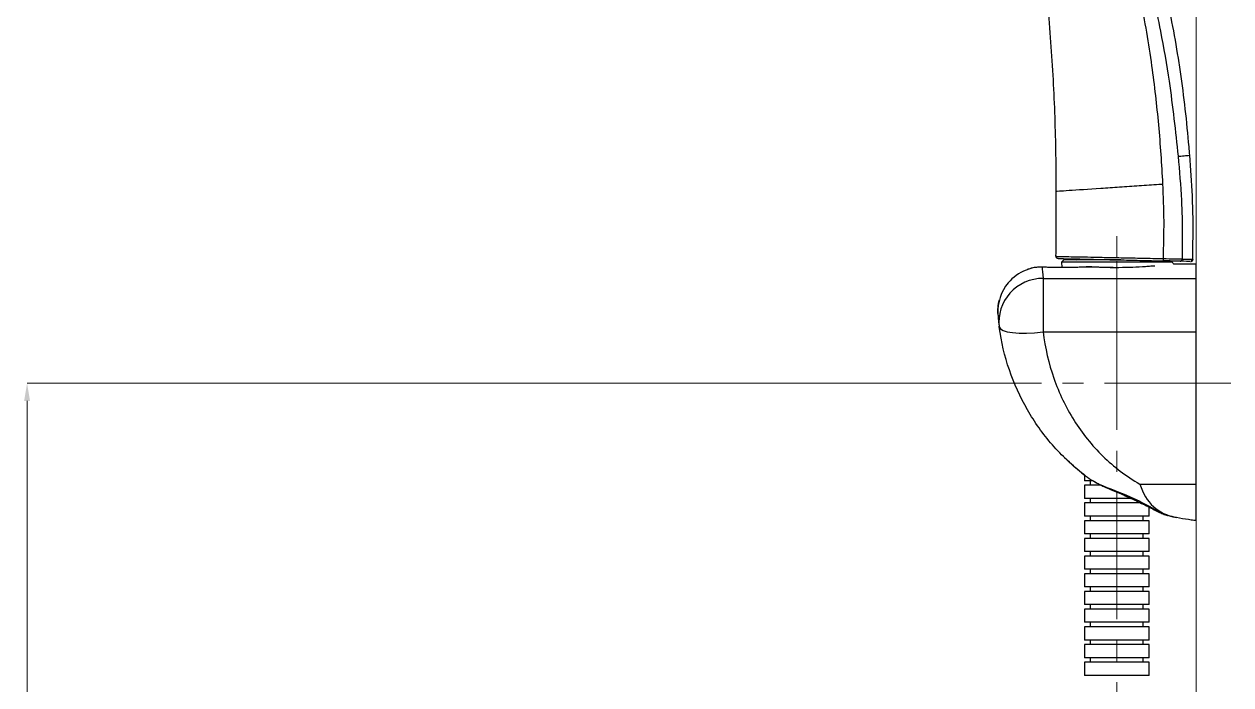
# Model space of a CAD drawing. Extents: x 0 to 1128, y 0 to 827.
# Drawn here: x 551.8 to 824.7, y 277.7 to 427.2 of the extents above; entities that cross this region are included whole.
import ezdxf

# ---------------------------------------------------------------- set-up
doc = ezdxf.new("R2010")
doc.units = 0
doc.header["$LTSCALE"] = 3
doc.header["$MEASUREMENT"] = 0
doc.linetypes.add('CENTER2', pattern=[28.575, 19.05, -3.175, 3.175, -3.175])
doc.layers.get('0').update_dxf_attribs({"linetype": 'CONTINUOUS'})
doc.layers.add('1', color=7, linetype='CONTINUOUS')
doc.layers.add('Cneter', color=1, linetype='CENTER2', lineweight=13)
doc.layers.add('치수선', color=7, linetype='CONTINUOUS', lineweight=20)

msp = doc.modelspace()

# ---------------------------------------------------------------- linework, layer by layer
at = {"color": 5, "lineweight": 9, "ltscale": 0.5}
for p, q in [((765.16, 346), (552.44, 346)), ((552.44, 342), (552.44, 124.77))]:
    msp.add_line(p, q, dxfattribs=at)
at = {"color": 5, "ltscale": 0.5}
msp.add_solid([(551.75, 342), (553.08, 342), (552.42, 346)], dxfattribs=at)
at = {"layer": '1', "color": 7, "linetype": 'Continuous'}
for p, q in [((785.13, 374.72), (785.14, 374.72)), ((786.87, 373.9), (786.4, 373.4)), ((786.4, 373.4), (786.49, 372.16)), ((811.34, 373.4), (786.4, 373.4)), ((799.81, 373.9), (786.87, 373.9)), ((793.25, 372.3), (791.93, 372.3)), ((793.2, 372.29), (791.98, 372.29)), ((806.58, 372.55), (807.48, 372.53)), ((811.2, 373.54), (811.1, 373.65)), ((816.87, 372.9), (811.75, 372.9)), ((814.03, 373.58), (813.47, 373.59)), ((816.87, 369.72), (816.87, 372.9)), ((782.22, 369.72), (816.87, 369.72)), ((782.22, 369.72), (782.22, 357.63)), ((816.87, 357.63), (816.87, 369.72)), ((782.22, 357.63), (816.87, 357.63)), ((816.87, 323.18), (816.87, 357.63)), ((791.57, 325.25), (791.57, 323.9)), ((793.5, 323.9), (791.57, 323.9)), ((791.57, 322.9), (791.57, 319.9)), ((795.35, 322.9), (791.57, 322.9)), ((792.87, 323.9), (792.87, 322.9)), ((804.1, 323.18), (816.87, 323.18)), ((816.87, 314.9), (816.87, 323.18)), ((802.21, 319.9), (791.57, 319.9)), ((792.87, 319.9), (792.87, 318.9)), ((791.57, 318.9), (791.57, 315.9)), ((804.4, 318.9), (791.57, 318.9)), ((806.17, 315.9), (806.17, 317.98)), ((806.17, 315.9), (791.57, 315.9)), ((791.57, 314.9), (791.57, 311.9)), ((806.17, 314.9), (791.57, 314.9)), ((792.87, 315.9), (792.87, 314.9)), ((804.87, 314.9), (804.87, 315.9)), ((806.17, 311.9), (806.17, 314.9)), ((806.17, 311.9), (791.57, 311.9)), ((792.87, 311.9), (792.87, 310.9)), ((804.87, 310.9), (804.87, 311.9)), ((791.57, 310.9), (791.57, 307.9)), ((806.17, 310.9), (791.57, 310.9)), ((806.17, 307.9), (806.17, 310.9)), ((806.17, 307.9), (791.57, 307.9)), ((791.57, 306.9), (791.57, 303.9)), ((806.17, 306.9), (791.57, 306.9)), ((792.87, 307.9), (792.87, 306.9)), ((804.87, 306.9), (804.87, 307.9)), ((806.17, 303.9), (806.17, 306.9)), ((806.17, 303.9), (791.57, 303.9)), ((792.87, 303.9), (792.87, 302.9)), ((804.87, 302.9), (804.87, 303.9)), ((791.57, 302.9), (791.57, 299.9)), ((806.17, 302.9), (791.57, 302.9)), ((806.17, 299.9), (806.17, 302.9)), ((806.17, 299.9), (791.57, 299.9)), ((791.57, 298.9), (791.57, 295.9)), ((806.17, 298.9), (791.57, 298.9)), ((792.87, 299.9), (792.87, 298.9)), ((804.87, 298.9), (804.87, 299.9)), ((806.17, 295.9), (806.17, 298.9)), ((806.17, 295.9), (791.57, 295.9)), ((791.57, 294.9), (791.57, 291.9)), ((806.17, 294.9), (791.57, 294.9)), ((792.87, 295.9), (792.87, 294.9)), ((804.87, 294.9), (804.87, 295.9)), ((806.17, 291.9), (806.17, 294.9)), ((806.17, 291.9), (791.57, 291.9)), ((791.57, 290.9), (791.57, 287.9)), ((806.17, 290.9), (791.57, 290.9)), ((792.87, 291.9), (792.87, 290.9)), ((804.87, 290.9), (804.87, 291.9)), ((806.17, 287.9), (806.17, 290.9)), ((806.17, 287.9), (791.57, 287.9)), ((791.57, 286.9), (791.57, 283.9)), ((806.17, 286.9), (791.57, 286.9)), ((792.87, 287.9), (792.87, 286.9)), ((804.87, 286.9), (804.87, 287.9)), ((806.17, 283.9), (806.17, 286.9)), ((806.17, 283.9), (791.57, 283.9)), ((792.87, 283.9), (792.87, 282.9)), ((804.87, 282.9), (804.87, 283.9)), ((791.57, 282.9), (791.57, 279.9)), ((806.17, 282.9), (791.57, 282.9)), ((806.17, 279.9), (806.17, 282.9)), ((806.17, 279.9), (791.57, 279.9))]:
    msp.add_line(p, q, dxfattribs=at)
at = {"layer": '1', "color": 7, "linetype": 'Continuous', "extrusion": (0, 0, -1)}
for centre, radius, start, end in [((-790.49, 372.9), 1.25, 52.6039, 91.273), ((-822.68, 365.38), 50.81, 352.2682, 352.5557), ((-822.68, 365.38), 50.81, 307.7568, 314.5231)]:
    msp.add_arc(centre, radius, start, end, dxfattribs=at)
at = {"layer": '1', "color": 7, "linetype": 'Continuous'}
msp.add_arc((810.58, 372.46), 1.25, 20.5941, 60.2304, dxfattribs=at)
for centre, major_axis, ratio, start_param, end_param in [((781.99, 370.26), (0.09, 2), 0.357631, 6.276828, 6.405218), ((782.22, 360.04), (-9.91, -1.31), 0.96772, 4.585417, 6.283185), ((782.22, 360.04), (-9.91, -1.31), 0.239333, 0, 1.539235)]:
    msp.add_ellipse(centre, major_axis=major_axis, ratio=ratio, start_param=start_param, end_param=end_param, dxfattribs=at)
for points, degree, knots in [([(815.38, 397.58), (815.33, 398.22), (814.81, 404.53), (814.04, 411.52), (812.25, 423.32), (810.98, 430.06), (808.28, 442), (806.4, 449.05), (802.75, 461.03), (800.46, 467.67), (796.01, 479.29), (793.21, 485.93), (789.05, 494.87), (785.99, 501.12), (783, 506.72), (781.46, 509.45)], 3, [0, 0, 0, 0, 0.01614, 0.161377, 0.178828, 0.320162, 0.335868, 0.49058, 0.505884, 0.654704, 0.669424, 0.822831, 0.838005, 0.920544, 1, 1, 1, 1]), ([(781.87, 506.79), (782.97, 504.54), (785.05, 500.28), (788.91, 491.6), (793.32, 480.69), (798.12, 467.23), (802.31, 453.54), (805.23, 442.2), (807.32, 432.89), (809.04, 424.45), (811.13, 412.5), (812.14, 403.01), (812.75, 397.35)], 3, [0, 0, 0, 0, 0.065668, 0.124634, 0.249176, 0.374314, 0.499585, 0.624623, 0.681707, 0.749723, 0.85061, 1, 1, 1, 1]), ([(809.32, 391.08), (809.19, 393.31), (808.94, 397.76), (808.39, 404.45), (807.72, 411.13), (806.51, 420.66), (804.94, 429.83), (803.12, 438.63), (802.25, 442.38), (801.81, 444.26)], 3, [0, 0, 0, 0, 0.124417, 0.249115, 0.373897, 0.498907, 0.785205, 0.892323, 1, 1, 1, 1]), ([(785.2, 389.45), (785.19, 392.2), (785.14, 397.74), (784.88, 408.97), (784.09, 423.17), (783.1, 434.55), (782.42, 440.19)], 3, [0, 0, 0, 0, 0.166667, 0.333333, 0.666667, 1, 1, 1, 1]), ([(812.75, 397.35), (812.97, 397.37), (813.46, 397.41), (814.35, 397.49), (815.16, 397.56), (815.38, 397.58), (815.38, 397.58)], 3, [0, 0, 0, 0, 0.129467, 0.303634, 0.651878, 1, 1, 1, 1]), ([(812.75, 397.35), (813.04, 394.04), (813.55, 388.16), (813.72, 380.4), (813.7, 375.96), (813.69, 374.1)], 3, [0, 0, 0, 0, 0.428024, 0.759512, 1, 1, 1, 1]), ([(816.05, 374.04), (816.06, 374.56), (816.11, 377.21), (816.18, 381.99), (816, 389.32), (815.62, 394.52), (815.38, 397.58)], 3, [0, 0, 0, 0, 0.066284, 0.337375, 0.608435, 1, 1, 1, 1]), ([(785.2, 389.45), (785.2, 389.45), (785.69, 389.48), (788.65, 389.68), (793.78, 390.03), (799.5, 390.42), (803.94, 390.72), (807.22, 390.94), (809.02, 391.06), (809.32, 391.08)], 3, [0, 0, 0, 0, 0.138778, 0.277557, 0.555114, 0.693892, 0.832671, 0.971449, 1, 1, 1, 1]), ([(809.43, 374.19), (809.5, 377.02), (809.66, 382.65), (809.43, 388.28), (809.32, 391.08)], 3, [0, 0, 0, 0, 0.502912, 1, 1, 1, 1]), ([(785.13, 374.72), (785.15, 376.88), (785.2, 381.78), (785.21, 386.69), (785.2, 389.45)], 3, [0, 0, 0, 0, 0.442045, 1, 1, 1, 1]), ([(785.62, 374.21), (785.56, 374.21), (785.44, 374.24), (785.27, 374.35), (785.15, 374.53), (785.13, 374.66), (785.13, 374.72)], 3, [0, 0, 0, 0, 0.235237, 0.490172, 0.745106, 1, 1, 1, 1]), ([(785.14, 374.72), (785.16, 374.72), (785.21, 374.71), (785.63, 374.7), (786.52, 374.67), (788.02, 374.64), (790.21, 374.6), (793.06, 374.54), (796.5, 374.47), (800.44, 374.39), (804.79, 374.29), (807.85, 374.23), (809.43, 374.19)], 3, [0, 0, 0, 0, 0.047055, 0.11268, 0.188529, 0.274438, 0.36989, 0.475881, 0.592171, 0.71792, 0.853873, 1, 1, 1, 1]), ([(785.62, 374.21), (785.62, 374.21), (785.62, 374.21), (785.64, 374.21), (785.72, 374.21), (785.86, 374.21), (786.1, 374.2), (786.49, 374.19), (787.19, 374.18), (787.92, 374.16), (788.51, 374.15), (788.88, 374.14), (789.32, 374.13), (789.78, 374.12), (790.22, 374.11), (790.88, 374.1), (792.49, 374.06), (794.79, 374.01), (797.33, 373.95), (799.44, 373.91), (801.71, 373.85), (803.71, 373.81), (805.39, 373.77), (807.18, 373.73), (808.55, 373.7), (809.48, 373.68)], 3, [0, 0, 0, 0, 0.009717, 0.021592, 0.052678, 0.087439, 0.104492, 0.156169, 0.208191, 0.260966, 0.284157, 0.298443, 0.31492, 0.346217, 0.359099, 0.370359, 0.427491, 0.548459, 0.613538, 0.682261, 0.754769, 0.83154, 0.87175, 0.913234, 1, 1, 1, 1]), ([(809.48, 373.68), (809.47, 373.68), (809.45, 373.7), (809.44, 373.81), (809.43, 374), (809.43, 374.13), (809.43, 374.19)], 3, [0, 0, 0, 0, 0.234792, 0.489872, 0.744953, 1, 1, 1, 1]), ([(809.43, 374.19), (810.26, 374.18), (811.24, 374.16), (812.84, 374.13), (813.42, 374.11), (813.69, 374.1)], 3, [0, 0, 0, 0, 0.5, 0.5, 1, 1, 1, 1]), ([(813.69, 374.1), (813.98, 374.09), (814.57, 374.07), (815.23, 374.06), (815.7, 374.05), (815.94, 374.04), (816, 374.04), (816.02, 374.04)], 3, [0, 0, 0, 0, 0.225283, 0.44983, 0.673632, 0.896667, 1, 1, 1, 1]), ([(815.86, 373.69), (815.89, 373.71), (815.93, 373.76), (815.98, 373.85), (816.01, 373.95), (816.02, 374.01), (816.02, 374.04)], 3, [0, 0, 0, 0, 0.263029, 0.520459, 0.767365, 1, 1, 1, 1]), ([(778.36, 371.6), (776.79, 370.98), (775.39, 369.98), (772.71, 366.76), (771.87, 364.23), (772.01, 361.7)], 3, [0, 0, 0, 0, 0.401499, 0.401499, 1, 1, 1, 1]), ([(780.92, 372.23), (780.8, 372.22), (780.22, 372.17), (779.36, 371.98), (778.65, 371.72), (778.38, 371.6)], 3, [0, 0, 0, 0, 0.137714, 0.664904, 1, 1, 1, 1]), ([(781.04, 372.26), (781.03, 372.25), (781.01, 372.25), (780.99, 372.24), (780.99, 372.24), (780.99, 372.24)], 3, [0, 0, 0, 0, 0.932119, 0.932119, 1, 1, 1, 1]), ([(786.29, 372.16), (785.79, 372.16), (784.78, 372.17), (783.37, 372.21), (782.48, 372.24), (782.08, 372.26)], 3, [0, 0, 0, 0, 0.346493, 0.701474, 1, 1, 1, 1]), ([(791.92, 372.3), (791.54, 372.28), (790.7, 372.24), (789.32, 372.19), (787.83, 372.16), (786.81, 372.15), (786.3, 372.16), (786.29, 372.16)], 3, [0, 0, 0, 0, 0.21806, 0.47613, 0.734344, 0.995673, 1, 1, 1, 1]), ([(791.92, 372.3), (791.94, 372.3), (791.96, 372.3), (791.98, 372.29), (791.98, 372.29), (791.98, 372.29)], 3, [0, 0, 0, 0, 0.948259, 0.948259, 1, 1, 1, 1]), ([(793.2, 372.29), (793.2, 372.29), (793.2, 372.29), (793.22, 372.3), (793.24, 372.3), (793.26, 372.3)], 3, [0, 0, 0, 0, 0.048294, 0.048294, 1, 1, 1, 1]), ([(798.03, 372.15), (797.55, 372.15), (796.58, 372.17), (795.14, 372.21), (794.03, 372.26), (793.43, 372.29), (793.27, 372.3)], 3, [0, 0, 0, 0, 0.28889, 0.587438, 0.888444, 1, 1, 1, 1]), ([(806.55, 372.45), (806.17, 372.42), (805.76, 372.39), (803.57, 372.24), (801.47, 372.15), (798.91, 372.13), (798.46, 372.13), (798.02, 372.13)], 3, [0, 0, 0, 0, 0.163445, 0.163445, 0.853814, 0.853814, 1, 1, 1, 1]), ([(813.2, 373.6), (813.01, 373.6), (812.63, 373.61), (812.26, 373.62), (811.24, 373.64), (810.66, 373.66), (810.07, 373.67), (809.48, 373.68)], 2, [0, 0, 0, 0.25, 0.25, 0.5, 0.75, 0.75, 1, 1, 1]), ([(771.99, 361.7), (772, 361.66), (772.01, 361.46), (772.04, 360.94), (772.12, 360.08), (772.19, 359.36), (772.26, 358.89), (772.26, 358.85)], 3, [0, 0, 0, 0, 0.068436, 0.333791, 0.637711, 0.966343, 1, 1, 1, 1]), ([(791.41, 325.32), (788.85, 327.33), (786.45, 329.61), (782.18, 334.52), (780.3, 337.16), (777.02, 342.85), (775.64, 345.88), (773.52, 352.12), (772.75, 355.36), (772.31, 358.73)], 3, [0, 0, 0, 0, 0.25, 0.25, 0.5, 0.5, 0.75, 0.75, 1, 1, 1, 1]), ([(782.22, 357.63), (782.66, 353.96), (783.48, 350.46), (785.83, 343.75), (787.37, 340.54), (791.07, 334.66), (793.24, 331.93), (798.22, 327.07), (800.98, 324.95), (804.1, 323.18)], 3, [0, 0, 0, 0, 0.25, 0.25, 0.5, 0.5, 0.75, 0.75, 1, 1, 1, 1]), ([(794.98, 323.08), (794.98, 323.08), (794.98, 323.09), (794.95, 323.1), (794.94, 323.12), (794.93, 323.17), (794.93, 323.17), (794.93, 323.17)], 3, [0, 0, 0, 0, 0.102368, 0.102368, 0.924624, 0.924624, 1, 1, 1, 1]), ([(794.99, 323.09), (795.32, 322.93), (796.16, 322.51), (797.56, 321.92), (799.1, 321.28), (800.45, 320.69), (801.26, 320.31), (801.61, 320.14)], 3, [0, 0, 0, 0, 0.154276, 0.391878, 0.62114, 0.832199, 1, 1, 1, 1]), ([(804.1, 323.18), (804.83, 321.1), (805.81, 319.35), (808.5, 316.85), (810.22, 316.07), (812.36, 315.62)], 3, [0, 0, 0, 0, 0.5, 0.5, 1, 1, 1, 1]), ([(801.62, 320.16), (801.67, 320.13), (801.72, 320.14), (801.83, 320.19), (801.87, 320.21), (801.92, 320.26), (801.93, 320.26), (801.93, 320.26)], 3, [0, 0, 0, 0, 0.613027, 0.613027, 0.963392, 0.963392, 1, 1, 1, 1]), ([(801.62, 320.14), (801.79, 320.07), (802.51, 319.76), (803.73, 319.19), (805.26, 318.45), (806.66, 317.73), (807.94, 317.06), (809.08, 316.52), (809.91, 316.18), (810.39, 316.07), (810.52, 316.05)], 3, [0, 0, 0, 0, 0.047473, 0.207278, 0.365783, 0.523982, 0.674192, 0.815613, 0.951346, 1, 1, 1, 1]), ([(801.93, 320.26), (803.77, 319.48), (805.46, 318.61), (808.36, 317.01), (809.62, 316.26), (810.49, 316.05)], 3, [0, 0, 0, 0, 0.5, 0.5, 1, 1, 1, 1]), ([(816.87, 314.9), (816.87, 314.9), (816.61, 314.93), (815.94, 315.01), (815.53, 315.07), (814.24, 315.26), (813.31, 315.43), (812.36, 315.62)], 3, [0, 0, 0, 0, 0.25, 0.25, 0.5, 0.5, 1, 1, 1, 1])]:
    msp.add_open_spline(points, degree=degree, knots=knots, dxfattribs=at)
for points, degree in [([(813.2, 373.6), (813.45, 373.59), (813.68, 373.83), (813.69, 374.1)], 3), ([(816.05, 374.04), (816.05, 373.89), (815.97, 373.72), (815.82, 373.63)], 3), ([(780.99, 372.24), (780.09, 372.15), (779.2, 371.93), (778.36, 371.6)], 3), ([(781.99, 372.25), (781.65, 372.26), (781.32, 372.26), (780.99, 372.24)], 3), ([(782.07, 372.25), (781.55, 372.29), (781.05, 372.24)], 2), ([(791.98, 372.29), (788.87, 372.12), (785.21, 372.1), (781.99, 372.25)], 3), ([(781.99, 372.25), (782.02, 371.72), (782.08, 370.88), (782.22, 369.72)], 3), ([(798.02, 372.13), (796.35, 372.15), (794.7, 372.2), (793.2, 372.29)], 3), ([(810.02, 373.67), (809.91, 373.67), (809.8, 373.67), (809.69, 373.68)], 3), ([(815.4, 373.55), (815.11, 373.56), (814.37, 373.57), (813.2, 373.6)], 3), ([(815.54, 373.55), (815.63, 373.55), (815.74, 373.57), (815.82, 373.63)], 3), ([(815.73, 373.58), (815.87, 373.86)], 1), ([(772.02, 361.48), (771.93, 362.62), (772.04, 363.76), (772.34, 364.85)], 3), ([(772.31, 358.73), (772.3, 358.78), (772.29, 358.83), (772.29, 358.87)], 3), ([(791, 325.65), (791.14, 325.54), (791.28, 325.43), (791.41, 325.32)], 3), ([(791.41, 325.32), (792.48, 324.49), (793.66, 323.79), (794.93, 323.17)], 3), ([(793.59, 323.89), (794.05, 323.62), (794.51, 323.35), (794.99, 323.1)], 3), ([(794.93, 323.17), (797.16, 322.13), (799.68, 321.32), (801.93, 320.26)], 3), ([(812.36, 315.62), (811.73, 315.75), (811.11, 315.9), (810.49, 316.05)], 3)]:
    msp.add_open_spline(points, degree=degree, dxfattribs=at)
at = {"layer": 'Cneter', "lineweight": 5, "ltscale": 0.5}
for p, q in [((798.87, 164.03), (798.87, 374.23)), ((824.68, 346), (765.12, 346))]:
    msp.add_line(p, q, dxfattribs=at)
msp.add_open_spline([(798.87, 341.19), (798.87, 375.4), (798.87, 380.4)], degree=1, knots=[0, 0, 0.87247, 1, 1], dxfattribs=at)
at = {"layer": '치수선'}
msp.add_line((816.87, 100.86), (816.87, 572.53), dxfattribs=at)

doc.saveas('drawing.dxf')
